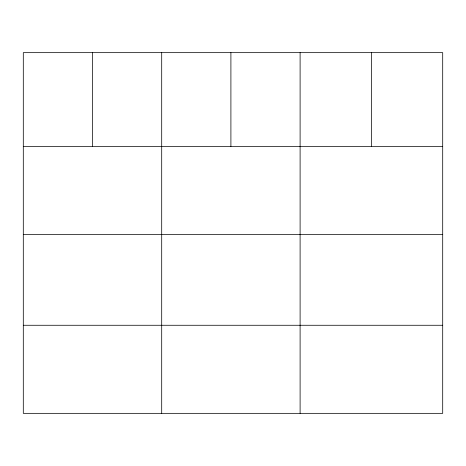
<?xml version="1.0" encoding="UTF-8"?>
<svg xmlns="http://www.w3.org/2000/svg" width="466" height="466" viewBox="0 0 466 466"><rect width="100%" height="100%" fill="white"/><g stroke="black" fill="none" stroke-linecap="round" stroke-linejoin="round"><path stroke-width="0.7" d="M442.7 234.52L442.7 52.658L23.3 52.658L23.3 413.342L442.7 413.342L442.7 234.52L23.3 234.52M23.3 146.446L442.7 146.446M23.3 325.268L442.7 325.268M371.402 52.658L371.402 146.446M300.104 52.658L300.104 413.342M230.903 52.658L230.903 146.446M161.702 52.658L161.702 413.342M92.501 52.658L92.501 146.446"/></g></svg>
